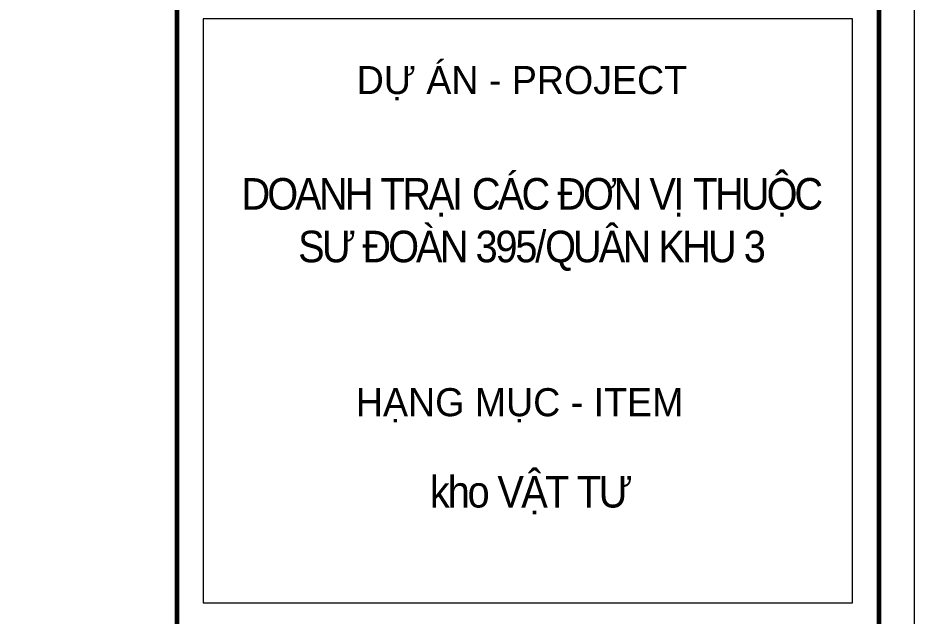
# Model space of a CAD drawing. Header units: millimetres. Extents: x -182770 to 489476, y -561170 to -280028.
# Drawn here: x 110570 to 115676, y -520802 to -517393 of the extents above; entities that cross this region are included whole.
import ezdxf
from ezdxf.enums import TextEntityAlignment as Align

# ---------------------------------------------------------------- set-up
doc = ezdxf.new("R2010")
doc.units = ezdxf.units.MM
doc.header["$MEASUREMENT"] = 0
doc.layers.get('Defpoints').update_dxf_attribs({"color": 1})
for name, color, linetype, lineweight in [('Khungten_LCDI', 7, 'Continuous', 5), ('LC Net thay', 63, 'Continuous', 25), ('LC Text1', 3, 'Continuous', 20)]:
    doc.layers.add(name, color=color, linetype=linetype, lineweight=lineweight)
doc.styles.add('Khungten', font='VHAVAN.TTF', dxfattribs={"width": 0.9, "height": 5000})
doc.styles.add('LC 1', font='VHAVANB.TTF')
doc.styles.add('Title', font='VHBLACK.TTF', dxfattribs={"width": 0.8})

# ---------------------------------------------------------------- blocks, each defined once
blk = doc.blocks.new('lcdi fix')
at = {"layer": 'Defpoints', "lineweight": 0}
blk.add_lwpolyline([(-1200, -14850), (-1200, 14850), (40800, 14850), (40800, -14850)], close=True, dxfattribs=at)
at = {"layer": 'Khungten_LCDI', "color": 5, "lineweight": 60}
blk.add_line((36600, 14650), (36600, -14650), dxfattribs=at)
at = {"layer": 'Khungten_LCDI', "color": 5, "lineweight": 25}
blk.add_line((40600, -14650), (40600, 14650), dxfattribs=at)
at = {"layer": 'Khungten_LCDI', "color": 5, "lineweight": 60}
blk.add_lwpolyline([(0, -14650), (0, 14650), (40600, 14650), (40600, -14650)], close=True, dxfattribs=at)
at = {"layer": 'Khungten_LCDI', "color": 9, "lineweight": 15}
blk.add_lwpolyline([(36750, 6711.5), (40450, 6711.5), (40450, 10040.4), (36750, 10040.4)], close=True, dxfattribs=at)
at = {"color": 7, "style": 'Khungten'}
for s, p in [('dù ¸n - project', (38565.6, 9611.8)), ('h¹ng môc - item', (38552.5, 7775.6))]:
    blk.add_text(s, height=160, dxfattribs=at).set_placement(p, align=Align.CENTER)
at = {"color": 4, "char_height": 180, "attachment_point": 5, "style": 'Khungten'}
for s, insert, width in [('{\\f.VnArialH|b0|i0|c0|p34;\\W0.9;\\T0.9;doanh tr¹i c¸c ®¬n vÞ thuéc s\xad ®oµn 395/qu©n khu 3}', (38616.6, 8868.3), 3461.975), ('{\\f.VnArialH|b0|i0|c0|p34;\\T0.9;kho V\\fArial|b0|i0|c0|p34;ẬT TƯ}', (38609, 7325.4), 3712.556)]:
    blk.add_mtext(s, dxfattribs=dict(at, insert=insert, width=width))
at = {"color": 7, "style": 'Khungten', "width": 0.8}
for tag, p in [('REVISION', (39498.8, -10746.3)), ('NGAYHT', (39546.1, -11609.4))]:
    blk.add_attdef(tag, text='', height=200, dxfattribs=at).set_placement(p, align=Align.CENTER)
at = {"layer": 'LC Text1', "color": 3, "style": 'LC 1', "width": 1.834006}
for tag, p, p2 in [('TENBANVE1', (36912.7, -8885.8), (40339.1, -8885.8)), ('TENBANVE2', (36912.7, -9562.5), (40339.1, -9562.5))]:
    blk.add_attdef(tag, text='', height=250, dxfattribs=at).set_placement(p, p2, align=Align.FIT)
at = {"layer": 'LC Text1', "style": 'Title', "width": 0.7}
blk.add_attdef('SOBANVE', text='', height=250, dxfattribs=at).set_placement((39562, -13896.2), align=Align.CENTER)

msp = doc.modelspace()

# ---------------------------------------------------------------- block references
at = {"layer": 'LC Net thay'}
msp.add_blockref('lcdi fix', (74876.1, -527438.8), dxfattribs=at)

doc.saveas('drawing.dxf')
